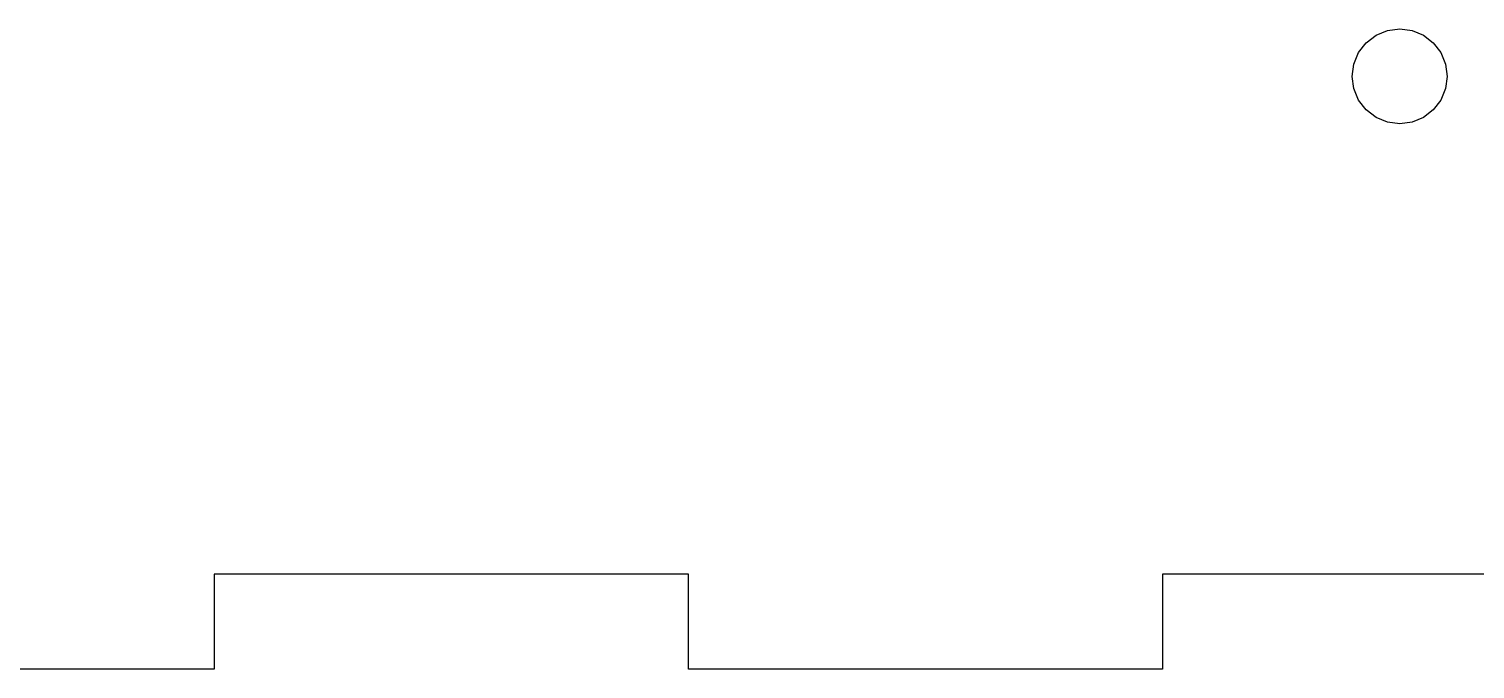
# Model space of a CAD drawing. Header units: metres. Extents: x 300 to 1036, y 0 to 304.
# Drawn here: x 382.2 to 443.2, y 104 to 131 of the extents above; entities that cross this region are included whole.
import ezdxf

# ---------------------------------------------------------------- set-up
doc = ezdxf.new("R2010")
doc.units = ezdxf.units.M

msp = doc.modelspace()

# ---------------------------------------------------------------- linework, layer by layer
at = {"layer": 'GROUP5'}
for p, q in [((438.586, 130.414), (439, 130.732)), ((439, 130.732), (439.482, 130.932)), ((439.482, 130.932), (440, 131)), ((440, 131), (440.518, 130.932)), ((440.518, 130.932), (441, 130.732)), ((441, 130.732), (441.414, 130.414)), ((438.068, 129.518), (438.268, 130)), ((438.268, 130), (438.586, 130.414)), ((441.414, 130.414), (441.732, 130)), ((441.732, 130), (441.932, 129.518)), ((438, 129), (438.068, 129.518)), ((441.932, 129.518), (442, 129)), ((438.068, 128.482), (438, 129)), ((442, 129), (441.932, 128.482)), ((438.268, 128), (438.068, 128.482)), ((441.932, 128.482), (441.732, 128)), ((438.586, 127.586), (438.268, 128)), ((439, 127.268), (438.586, 127.586)), ((441.414, 127.586), (441, 127.268)), ((441.732, 128), (441.414, 127.586)), ((439.482, 127.068), (439, 127.268)), ((440, 127), (439.482, 127.068)), ((440.518, 127.068), (440, 127)), ((441, 127.268), (440.518, 127.068)), ((410, 108), (390, 108)), ((390, 108), (390, 104)), ((410, 104), (410, 108)), ((450, 108), (430, 108)), ((430, 108), (430, 104)), ((390, 104), (370, 104)), ((430, 104), (410, 104))]:
    msp.add_line(p, q, dxfattribs=at)

doc.saveas('drawing.dxf')
